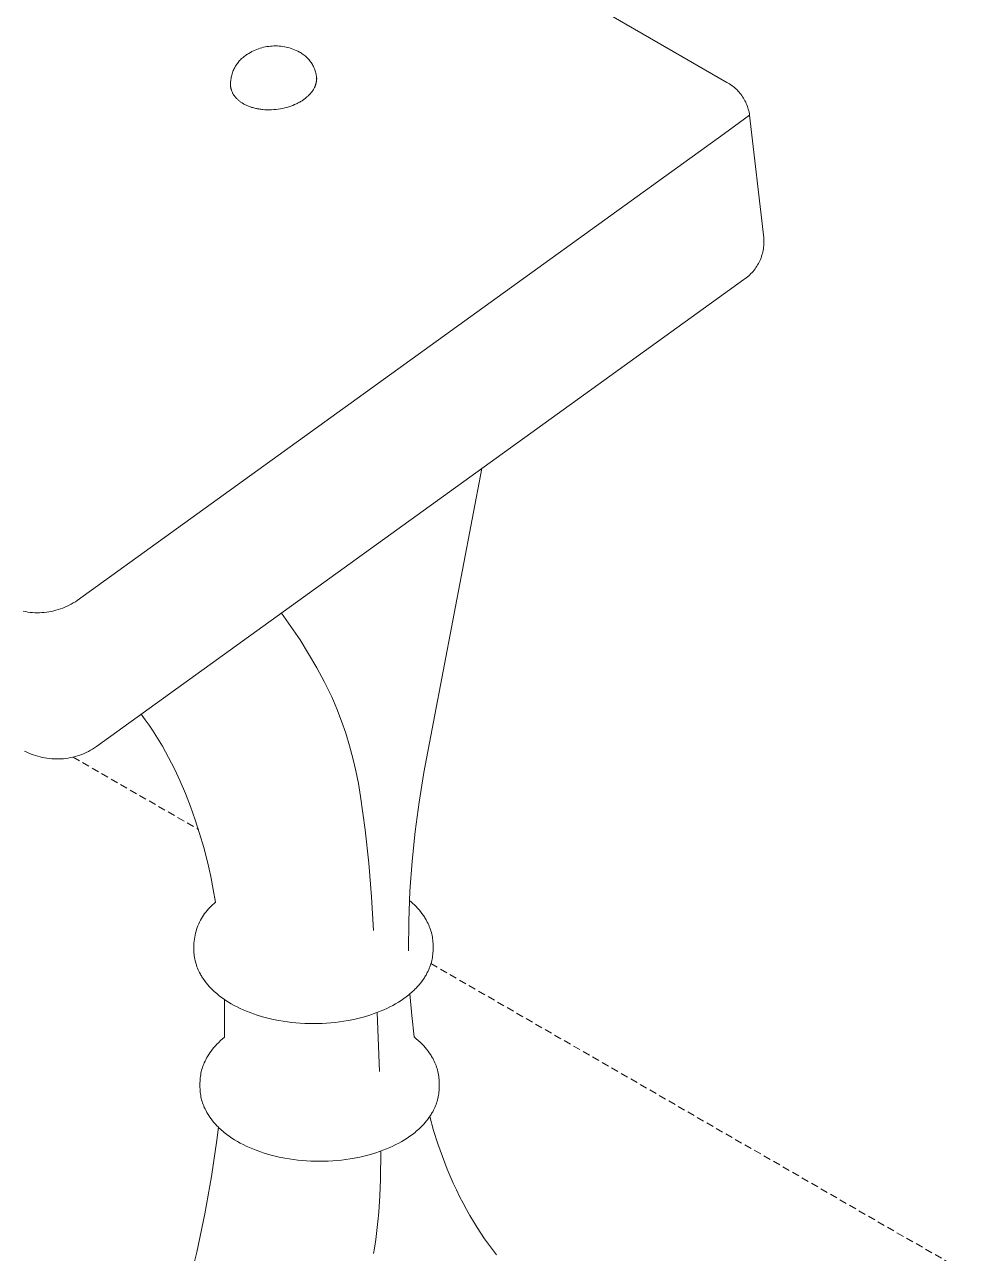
# Model space of a CAD drawing. Header units: millimetres. Extents: x -779 to 3049, y 55 to 2500.
# Drawn here: x 2789.1 to 2954.4, y 1617.5 to 1830.7 of the extents above; entities that cross this region are included whole.
import ezdxf

# ---------------------------------------------------------------- set-up
doc = ezdxf.new("R2010")
doc.units = ezdxf.units.MM
doc.linetypes.add('HIDDEN', pattern=[1.905, 1.27, -0.635])
doc.layers.add('ZANO_R', color=7, linetype='Continuous', lineweight=0)
doc.layers.add('ZANO_R_przerywana', color=7, linetype='HIDDEN', lineweight=0)

msp = doc.modelspace()

# ---------------------------------------------------------------- linework, layer by layer
at = {"layer": 'ZANO_R'}
for p, q in [((2705.91, 1939.08), (2910.97, 1820.69)), ((2826.89, 1824.89), (2827.05, 1825.02)), ((2827.05, 1825.02), (2827.21, 1825.15)), ((2827.21, 1825.15), (2827.38, 1825.27)), ((2827.38, 1825.27), (2827.55, 1825.39)), ((2827.55, 1825.39), (2827.8, 1825.56)), ((2827.8, 1825.56), (2828.06, 1825.72)), ((2828.06, 1825.72), (2828.32, 1825.88)), ((2828.32, 1825.88), (2828.59, 1826.02)), ((2828.59, 1826.02), (2828.86, 1826.16)), ((2828.86, 1826.16), (2829.14, 1826.29)), ((2829.14, 1826.29), (2829.42, 1826.4)), ((2829.42, 1826.4), (2829.71, 1826.51)), ((2829.71, 1826.51), (2830, 1826.6)), ((2830, 1826.6), (2830.29, 1826.69)), ((2830.29, 1826.69), (2830.59, 1826.77)), ((2830.59, 1826.77), (2830.89, 1826.83)), ((2830.89, 1826.83), (2831.19, 1826.89)), ((2831.19, 1826.89), (2831.49, 1826.93)), ((2831.49, 1826.93), (2831.79, 1826.97)), ((2831.79, 1826.97), (2832.1, 1826.99)), ((2832.1, 1826.99), (2832.4, 1827.01)), ((2832.4, 1827.01), (2832.71, 1827.01)), ((2832.71, 1827.01), (2833.01, 1827)), ((2833.01, 1827), (2833.32, 1826.98)), ((2833.32, 1826.98), (2833.62, 1826.95)), ((2833.62, 1826.95), (2833.92, 1826.91)), ((2833.92, 1826.91), (2834.23, 1826.86)), ((2834.23, 1826.86), (2834.52, 1826.8)), ((2834.52, 1826.8), (2834.82, 1826.73)), ((2834.82, 1826.73), (2835.12, 1826.65)), ((2835.12, 1826.65), (2835.41, 1826.56)), ((2835.41, 1826.56), (2835.7, 1826.46)), ((2835.7, 1826.46), (2835.98, 1826.34)), ((2835.98, 1826.34), (2836.26, 1826.22)), ((2836.26, 1826.22), (2836.54, 1826.09)), ((2836.54, 1826.09), (2836.81, 1825.95)), ((2836.81, 1825.95), (2836.98, 1825.85)), ((2836.98, 1825.85), (2837.15, 1825.75)), ((2837.15, 1825.75), (2837.32, 1825.64)), ((2837.32, 1825.64), (2837.48, 1825.53)), ((2837.48, 1825.53), (2837.64, 1825.41)), ((2837.64, 1825.41), (2837.79, 1825.28)), ((2837.79, 1825.28), (2837.94, 1825.15)), ((2837.94, 1825.15), (2838.09, 1825.02)), ((2838.09, 1825.02), (2838.23, 1824.88)), ((2825.34, 1822.74), (2825.43, 1822.93)), ((2825.43, 1822.93), (2825.52, 1823.11)), ((2825.52, 1823.11), (2825.61, 1823.29)), ((2825.61, 1823.29), (2825.72, 1823.47)), ((2825.72, 1823.47), (2825.82, 1823.65)), ((2825.82, 1823.65), (2825.94, 1823.82)), ((2825.94, 1823.82), (2826.06, 1823.98)), ((2826.06, 1823.98), (2826.18, 1824.15)), ((2826.18, 1824.15), (2826.32, 1824.3)), ((2826.32, 1824.3), (2826.45, 1824.46)), ((2826.45, 1824.46), (2826.59, 1824.61)), ((2826.59, 1824.61), (2826.74, 1824.75)), ((2826.74, 1824.75), (2826.89, 1824.89)), ((2838.23, 1824.88), (2838.37, 1824.73)), ((2838.37, 1824.73), (2838.5, 1824.58)), ((2838.5, 1824.58), (2838.62, 1824.43)), ((2838.62, 1824.43), (2838.74, 1824.27)), ((2838.74, 1824.27), (2838.86, 1824.11)), ((2838.86, 1824.11), (2838.96, 1823.94)), ((2838.96, 1823.94), (2839.07, 1823.77)), ((2839.07, 1823.77), (2839.16, 1823.6)), ((2839.16, 1823.6), (2839.25, 1823.42)), ((2839.25, 1823.42), (2839.34, 1823.24)), ((2839.34, 1823.24), (2839.42, 1823.06)), ((2839.42, 1823.06), (2839.49, 1822.87)), ((2839.49, 1822.87), (2839.56, 1822.68)), ((2824.87, 1820.54), (2824.88, 1820.75)), ((2824.88, 1820.75), (2824.9, 1820.95)), ((2824.9, 1820.95), (2824.92, 1821.15)), ((2824.92, 1821.15), (2824.95, 1821.36)), ((2824.95, 1821.36), (2824.98, 1821.56)), ((2824.98, 1821.56), (2825.03, 1821.76)), ((2825.03, 1821.76), (2825.08, 1821.96)), ((2825.08, 1821.96), (2825.13, 1822.16)), ((2825.13, 1822.16), (2825.2, 1822.35)), ((2825.2, 1822.35), (2825.27, 1822.55)), ((2825.27, 1822.55), (2825.34, 1822.74)), ((2839.56, 1822.68), (2839.61, 1822.49)), ((2839.61, 1822.49), (2839.67, 1822.3)), ((2839.67, 1822.3), (2839.71, 1822.11)), ((2839.71, 1822.11), (2839.75, 1821.91)), ((2839.74, 1820.69), (2839.72, 1820.62)), ((2839.75, 1820.75), (2839.74, 1820.69)), ((2839.75, 1821.91), (2839.78, 1821.72)), ((2839.76, 1820.82), (2839.75, 1820.75)), ((2839.77, 1820.89), (2839.76, 1820.82)), ((2839.78, 1820.96), (2839.77, 1820.89)), ((2839.78, 1821.72), (2839.79, 1821.65)), ((2839.79, 1821.03), (2839.78, 1820.96)), ((2839.79, 1821.65), (2839.8, 1821.58)), ((2839.8, 1821.1), (2839.79, 1821.03)), ((2839.8, 1821.58), (2839.8, 1821.51)), ((2839.8, 1821.51), (2839.8, 1821.44)), ((2839.8, 1821.44), (2839.81, 1821.37)), ((2839.81, 1821.31), (2839.8, 1821.24)), ((2839.8, 1821.24), (2839.8, 1821.17)), ((2839.8, 1821.17), (2839.8, 1821.1)), ((2839.81, 1821.37), (2839.81, 1821.31)), ((2910.97, 1820.69), (2911.2, 1820.56)), ((2824.87, 1820.33), (2824.87, 1820.54)), ((2824.88, 1820.13), (2824.87, 1820.33)), ((2824.89, 1819.92), (2824.88, 1820.13)), ((2824.9, 1819.87), (2824.89, 1819.92)), ((2824.91, 1819.81), (2824.9, 1819.87)), ((2824.92, 1819.75), (2824.91, 1819.81)), ((2824.93, 1819.7), (2824.92, 1819.75)), ((2824.94, 1819.64), (2824.93, 1819.7)), ((2824.95, 1819.59), (2824.94, 1819.64)), ((2824.96, 1819.53), (2824.95, 1819.59)), ((2824.98, 1819.48), (2824.96, 1819.53)), ((2824.99, 1819.42), (2824.98, 1819.48)), ((2825.01, 1819.37), (2824.99, 1819.42)), ((2825.03, 1819.31), (2825.01, 1819.37)), ((2825.05, 1819.26), (2825.03, 1819.31)), ((2825.09, 1819.15), (2825.05, 1819.26)), ((2825.13, 1819.04), (2825.09, 1819.15)), ((2825.18, 1818.94), (2825.13, 1819.04)), ((2825.23, 1818.83), (2825.18, 1818.94)), ((2825.28, 1818.73), (2825.23, 1818.83)), ((2825.34, 1818.63), (2825.28, 1818.73)), ((2825.4, 1818.53), (2825.34, 1818.63)), ((2838.58, 1818.58), (2838.47, 1818.47)), ((2838.68, 1818.69), (2838.58, 1818.58)), ((2838.78, 1818.81), (2838.68, 1818.69)), ((2838.88, 1818.93), (2838.78, 1818.81)), ((2838.97, 1819.05), (2838.88, 1818.93)), ((2839.06, 1819.17), (2838.97, 1819.05)), ((2839.15, 1819.29), (2839.06, 1819.17)), ((2839.23, 1819.42), (2839.15, 1819.29)), ((2839.3, 1819.55), (2839.23, 1819.42)), ((2839.37, 1819.68), (2839.3, 1819.55)), ((2839.44, 1819.81), (2839.37, 1819.68)), ((2839.47, 1819.87), (2839.44, 1819.81)), ((2839.5, 1819.94), (2839.47, 1819.87)), ((2839.53, 1820.01), (2839.5, 1819.94)), ((2839.56, 1820.07), (2839.53, 1820.01)), ((2839.58, 1820.14), (2839.56, 1820.07)), ((2839.61, 1820.21), (2839.58, 1820.14)), ((2839.63, 1820.28), (2839.61, 1820.21)), ((2839.65, 1820.34), (2839.63, 1820.28)), ((2839.67, 1820.41), (2839.65, 1820.34)), ((2839.69, 1820.48), (2839.67, 1820.41)), ((2839.71, 1820.55), (2839.69, 1820.48)), ((2839.72, 1820.62), (2839.71, 1820.55)), ((2911.2, 1820.56), (2911.43, 1820.42)), ((2911.43, 1820.42), (2911.65, 1820.27)), ((2911.65, 1820.27), (2911.87, 1820.11)), ((2911.87, 1820.11), (2912.08, 1819.95)), ((2912.08, 1819.95), (2912.28, 1819.78)), ((2912.28, 1819.78), (2912.48, 1819.6)), ((2912.48, 1819.6), (2912.68, 1819.42)), ((2912.68, 1819.42), (2912.86, 1819.23)), ((2912.86, 1819.23), (2913.04, 1819.03)), ((2913.04, 1819.03), (2913.22, 1818.83)), ((2913.22, 1818.83), (2913.38, 1818.62)), ((2913.38, 1818.62), (2913.54, 1818.41)), ((2825.47, 1818.43), (2825.4, 1818.53)), ((2825.53, 1818.34), (2825.47, 1818.43)), ((2825.6, 1818.24), (2825.53, 1818.34)), ((2825.68, 1818.15), (2825.6, 1818.24)), ((2825.76, 1818.06), (2825.68, 1818.15)), ((2825.83, 1817.97), (2825.76, 1818.06)), ((2825.92, 1817.88), (2825.83, 1817.97)), ((2826, 1817.8), (2825.92, 1817.88)), ((2826.09, 1817.71), (2826, 1817.8)), ((2826.18, 1817.63), (2826.09, 1817.71)), ((2826.27, 1817.55), (2826.18, 1817.63)), ((2826.37, 1817.48), (2826.27, 1817.55)), ((2826.46, 1817.4), (2826.37, 1817.48)), ((2826.56, 1817.33), (2826.46, 1817.4)), ((2826.66, 1817.26), (2826.56, 1817.33)), ((2826.76, 1817.19), (2826.66, 1817.26)), ((2826.87, 1817.12), (2826.76, 1817.19)), ((2826.97, 1817.06), (2826.87, 1817.12)), ((2827.08, 1816.99), (2826.97, 1817.06)), ((2827.2, 1816.93), (2827.08, 1816.99)), ((2827.32, 1816.86), (2827.2, 1816.93)), ((2827.45, 1816.8), (2827.32, 1816.86)), ((2827.58, 1816.74), (2827.45, 1816.8)), ((2827.71, 1816.67), (2827.58, 1816.74)), ((2827.85, 1816.61), (2827.71, 1816.67)), ((2827.99, 1816.56), (2827.85, 1816.61)), ((2828.13, 1816.5), (2827.99, 1816.56)), ((2828.28, 1816.45), (2828.13, 1816.5)), ((2828.43, 1816.4), (2828.28, 1816.45)), ((2834.99, 1816.45), (2834.63, 1816.34)), ((2835.33, 1816.56), (2834.99, 1816.45)), ((2835.67, 1816.69), (2835.33, 1816.56)), ((2835.99, 1816.82), (2835.67, 1816.69)), ((2836.14, 1816.89), (2835.99, 1816.82)), ((2836.3, 1816.96), (2836.14, 1816.89)), ((2836.45, 1817.04), (2836.3, 1816.96)), ((2836.59, 1817.11), (2836.45, 1817.04)), ((2836.74, 1817.19), (2836.59, 1817.11)), ((2836.88, 1817.27), (2836.74, 1817.19)), ((2837.01, 1817.35), (2836.88, 1817.27)), ((2837.15, 1817.43), (2837.01, 1817.35)), ((2837.27, 1817.51), (2837.15, 1817.43)), ((2837.4, 1817.59), (2837.27, 1817.51)), ((2837.52, 1817.67), (2837.4, 1817.59)), ((2837.64, 1817.76), (2837.52, 1817.67)), ((2837.77, 1817.85), (2837.64, 1817.76)), ((2837.89, 1817.95), (2837.77, 1817.85)), ((2838.01, 1818.05), (2837.89, 1817.95)), ((2838.13, 1818.15), (2838.01, 1818.05)), ((2838.25, 1818.25), (2838.13, 1818.15)), ((2838.36, 1818.36), (2838.25, 1818.25)), ((2838.47, 1818.47), (2838.36, 1818.36)), ((2913.54, 1818.41), (2913.69, 1818.19)), ((2913.69, 1818.19), (2913.84, 1817.96)), ((2913.84, 1817.96), (2913.97, 1817.73)), ((2913.97, 1817.73), (2914.1, 1817.5)), ((2914.1, 1817.5), (2914.22, 1817.26)), ((2914.22, 1817.26), (2914.33, 1817.02)), ((2914.33, 1817.02), (2914.43, 1816.77)), ((2914.43, 1816.77), (2914.52, 1816.52)), ((2914.52, 1816.52), (2914.61, 1816.27)), ((2828.58, 1816.35), (2828.43, 1816.4)), ((2828.74, 1816.3), (2828.58, 1816.35)), ((2828.9, 1816.26), (2828.74, 1816.3)), ((2829.06, 1816.21), (2828.9, 1816.26)), ((2829.23, 1816.17), (2829.06, 1816.21)), ((2829.4, 1816.14), (2829.23, 1816.17)), ((2829.57, 1816.1), (2829.4, 1816.14)), ((2829.75, 1816.07), (2829.57, 1816.1)), ((2829.92, 1816.04), (2829.75, 1816.07)), ((2830.1, 1816.02), (2829.92, 1816.04)), ((2830.28, 1815.99), (2830.1, 1816.02)), ((2830.47, 1815.97), (2830.28, 1815.99)), ((2830.84, 1815.94), (2830.47, 1815.97)), ((2831.21, 1815.93), (2830.84, 1815.94)), ((2831.6, 1815.92), (2831.21, 1815.93)), ((2831.98, 1815.93), (2831.6, 1815.92)), ((2832.37, 1815.95), (2831.98, 1815.93)), ((2832.75, 1815.98), (2832.37, 1815.95)), ((2833.14, 1816.03), (2832.75, 1815.98)), ((2833.52, 1816.09), (2833.14, 1816.03)), ((2833.9, 1816.16), (2833.52, 1816.09)), ((2834.27, 1816.25), (2833.9, 1816.16)), ((2834.63, 1816.34), (2834.27, 1816.25)), ((2910.55, 1811.84), (2914.9, 1814.97)), ((2914.61, 1816.27), (2914.68, 1816.02)), ((2914.68, 1816.02), (2914.75, 1815.76)), ((2914.75, 1815.76), (2914.81, 1815.5)), ((2914.81, 1815.5), (2914.86, 1815.24)), ((2914.86, 1815.24), (2914.9, 1814.97)), ((2914.9, 1814.97), (2917.35, 1793.7)), ((2910.55, 1811.84), (2798.29, 1730.82)), ((2917.35, 1793.7), (2917.37, 1793.43)), ((2917.37, 1793.43), (2917.38, 1793.16)), ((2917.38, 1793.16), (2917.38, 1792.89)), ((2917.12, 1791.01), (2917.05, 1790.75)), ((2917.19, 1791.27), (2917.12, 1791.01)), ((2917.24, 1791.54), (2917.19, 1791.27)), ((2917.29, 1791.81), (2917.24, 1791.54)), ((2917.33, 1792.08), (2917.29, 1791.81)), ((2917.35, 1792.35), (2917.33, 1792.08)), ((2917.37, 1792.62), (2917.35, 1792.35)), ((2917.38, 1792.89), (2917.37, 1792.62)), ((2916.15, 1788.77), (2916, 1788.55)), ((2916.29, 1789.01), (2916.15, 1788.77)), ((2916.42, 1789.24), (2916.29, 1789.01)), ((2916.55, 1789.48), (2916.42, 1789.24)), ((2916.67, 1789.73), (2916.55, 1789.48)), ((2916.78, 1789.98), (2916.67, 1789.73)), ((2916.88, 1790.23), (2916.78, 1789.98)), ((2916.97, 1790.49), (2916.88, 1790.23)), ((2917.05, 1790.75), (2916.97, 1790.49)), ((2914.1, 1786.62), (2913.88, 1786.46)), ((2914.32, 1786.78), (2914.1, 1786.62)), ((2914.53, 1786.95), (2914.32, 1786.78)), ((2914.74, 1787.12), (2914.53, 1786.95)), ((2914.94, 1787.31), (2914.74, 1787.12)), ((2915.13, 1787.5), (2914.94, 1787.31)), ((2915.32, 1787.7), (2915.13, 1787.5)), ((2915.5, 1787.9), (2915.32, 1787.7)), ((2915.67, 1788.11), (2915.5, 1787.9)), ((2915.84, 1788.33), (2915.67, 1788.11)), ((2916, 1788.55), (2915.84, 1788.33)), ((2913.88, 1786.46), (2801.61, 1705.45)), ((2868.47, 1753.69), (2858.41, 1700.94)), ((2794.59, 1729.09), (2794.19, 1728.99)), ((2794.98, 1729.21), (2794.59, 1729.09)), ((2795.37, 1729.34), (2794.98, 1729.21)), ((2795.76, 1729.48), (2795.37, 1729.34)), ((2796.14, 1729.63), (2795.76, 1729.48)), ((2796.51, 1729.8), (2796.14, 1729.63)), ((2796.88, 1729.98), (2796.51, 1729.8)), ((2797.24, 1730.17), (2796.88, 1729.98)), ((2797.6, 1730.38), (2797.24, 1730.17)), ((2797.95, 1730.59), (2797.6, 1730.38)), ((2798.29, 1730.82), (2797.95, 1730.59)), ((2789.3, 1728.86), (2788.9, 1728.94)), ((2789.7, 1728.79), (2789.3, 1728.86)), ((2790.11, 1728.74), (2789.7, 1728.79)), ((2790.52, 1728.7), (2790.11, 1728.74)), ((2790.93, 1728.68), (2790.52, 1728.7)), ((2791.34, 1728.67), (2790.93, 1728.68)), ((2791.75, 1728.67), (2791.34, 1728.67)), ((2792.16, 1728.69), (2791.75, 1728.67)), ((2792.57, 1728.73), (2792.16, 1728.69)), ((2792.98, 1728.77), (2792.57, 1728.73)), ((2793.38, 1728.83), (2792.98, 1728.77)), ((2793.79, 1728.91), (2793.38, 1728.83)), ((2794.19, 1728.99), (2793.79, 1728.91)), ((2833.71, 1728.61), (2835.35, 1726.3)), ((2835.35, 1726.3), (2836.93, 1723.95)), ((2836.93, 1723.95), (2838.42, 1721.54)), ((2838.42, 1721.54), (2839.84, 1719.09)), ((2839.84, 1719.09), (2841.18, 1716.6)), ((2841.18, 1716.6), (2842.44, 1714.06)), ((2842.44, 1714.06), (2843.32, 1711.98)), ((2843.32, 1711.98), (2844.13, 1709.88)), ((2810.07, 1710.11), (2809.38, 1711.05)), ((2810.74, 1709.16), (2810.07, 1710.11)), ((2844.13, 1709.88), (2844.86, 1707.75)), ((2811.33, 1708.28), (2810.74, 1709.16)), ((2811.91, 1707.38), (2811.33, 1708.28)), ((2844.86, 1707.75), (2845.52, 1705.6)), ((2812.49, 1706.46), (2811.91, 1707.38)), ((2813.05, 1705.52), (2812.49, 1706.46)), ((2845.52, 1705.6), (2846.11, 1703.42)), ((2789.51, 1704.49), (2789.14, 1704.68)), ((2789.88, 1704.32), (2789.51, 1704.49)), ((2790.26, 1704.16), (2789.88, 1704.32)), ((2790.65, 1704.02), (2790.26, 1704.16)), ((2791.03, 1703.88), (2790.65, 1704.02)), ((2791.43, 1703.76), (2791.03, 1703.88)), ((2791.82, 1703.66), (2791.43, 1703.76)), ((2792.22, 1703.56), (2791.82, 1703.66)), ((2792.62, 1703.48), (2792.22, 1703.56)), ((2793.03, 1703.42), (2792.62, 1703.48)), ((2796.71, 1703.46), (2796.3, 1703.4)), ((2797.11, 1703.53), (2796.71, 1703.46)), ((2797.51, 1703.62), (2797.11, 1703.53)), ((2797.91, 1703.72), (2797.51, 1703.62)), ((2798.31, 1703.83), (2797.91, 1703.72)), ((2798.7, 1703.96), (2798.31, 1703.83)), ((2799.08, 1704.1), (2798.7, 1703.96)), ((2799.46, 1704.26), (2799.08, 1704.1)), ((2799.84, 1704.42), (2799.46, 1704.26)), ((2800.21, 1704.6), (2799.84, 1704.42)), ((2800.57, 1704.8), (2800.21, 1704.6)), ((2800.92, 1705), (2800.57, 1704.8)), ((2801.27, 1705.22), (2800.92, 1705)), ((2801.61, 1705.45), (2801.27, 1705.22)), ((2813.59, 1704.56), (2813.05, 1705.52)), ((2814.13, 1703.58), (2813.59, 1704.56)), ((2814.65, 1702.58), (2814.13, 1703.58)), ((2793.44, 1703.37), (2793.03, 1703.42)), ((2793.85, 1703.33), (2793.44, 1703.37)), ((2794.26, 1703.3), (2793.85, 1703.33)), ((2794.67, 1703.3), (2794.26, 1703.3)), ((2795.08, 1703.3), (2794.67, 1703.3)), ((2795.49, 1703.32), (2795.08, 1703.3)), ((2795.9, 1703.35), (2795.49, 1703.32)), ((2796.3, 1703.4), (2795.9, 1703.35)), ((2815.16, 1701.56), (2814.65, 1702.58)), ((2816.14, 1699.47), (2815.16, 1701.56)), ((2846.11, 1703.42), (2846.62, 1701.23)), ((2817.07, 1697.3), (2816.14, 1699.47)), ((2846.62, 1701.23), (2847.06, 1699.02)), ((2858.41, 1700.94), (2857.57, 1695.83)), ((2817.94, 1695.06), (2817.07, 1697.3)), ((2847.06, 1699.02), (2847.42, 1696.79)), ((2818.76, 1692.75), (2817.94, 1695.06)), ((2847.42, 1696.79), (2848.21, 1691)), ((2857.57, 1695.83), (2856.89, 1690.7)), ((2819.51, 1690.38), (2818.76, 1692.75)), ((2848.21, 1691), (2848.85, 1685.2)), ((2856.89, 1690.7), (2856.36, 1685.55)), ((2820.21, 1687.94), (2819.51, 1690.38)), ((2820.85, 1685.45), (2820.21, 1687.94)), ((2821.43, 1682.89), (2820.85, 1685.45)), ((2848.85, 1685.2), (2849.34, 1679.37)), ((2856.36, 1685.55), (2855.99, 1680.39)), ((2821.87, 1680.68), (2821.43, 1682.89)), ((2822.26, 1678.46), (2821.87, 1680.68)), ((2855.99, 1680.39), (2855.78, 1675.22)), ((2821.49, 1677.78), (2821.74, 1678.02)), ((2821.74, 1678.02), (2822, 1678.24)), ((2822, 1678.24), (2822.26, 1678.46)), ((2849.34, 1679.37), (2849.67, 1673.54)), ((2855.9, 1678.76), (2856.19, 1678.5)), ((2856.19, 1678.5), (2856.49, 1678.24)), ((2856.49, 1678.24), (2856.77, 1677.97)), ((2856.77, 1677.97), (2857.05, 1677.69)), ((2819.82, 1675.61), (2819.99, 1675.9)), ((2819.99, 1675.9), (2820.18, 1676.19)), ((2820.18, 1676.19), (2820.37, 1676.48)), ((2820.37, 1676.48), (2820.58, 1676.75)), ((2820.58, 1676.75), (2820.79, 1677.02)), ((2820.79, 1677.02), (2821.02, 1677.28)), ((2821.02, 1677.28), (2821.25, 1677.53)), ((2821.25, 1677.53), (2821.49, 1677.78)), ((2857.05, 1677.69), (2857.32, 1677.41)), ((2857.32, 1677.41), (2857.57, 1677.12)), ((2857.57, 1677.12), (2857.82, 1676.82)), ((2857.82, 1676.82), (2858.06, 1676.51)), ((2858.06, 1676.51), (2858.28, 1676.21)), ((2858.28, 1676.21), (2858.49, 1675.89)), ((2858.49, 1675.89), (2858.59, 1675.73)), ((2858.59, 1675.73), (2858.69, 1675.57)), ((2818.89, 1673.4), (2818.99, 1673.73)), ((2818.99, 1673.73), (2819.1, 1674.05)), ((2819.1, 1674.05), (2819.22, 1674.37)), ((2819.22, 1674.37), (2819.35, 1674.69)), ((2819.35, 1674.69), (2819.5, 1675)), ((2819.5, 1675), (2819.65, 1675.31)), ((2819.65, 1675.31), (2819.82, 1675.61)), ((2855.78, 1675.22), (2855.72, 1670.04)), ((2858.69, 1675.57), (2858.78, 1675.41)), ((2858.78, 1675.41), (2858.87, 1675.25)), ((2858.87, 1675.25), (2859, 1675)), ((2859, 1675), (2859.13, 1674.75)), ((2859.13, 1674.75), (2859.24, 1674.5)), ((2859.24, 1674.5), (2859.35, 1674.24)), ((2859.35, 1674.24), (2859.45, 1673.98)), ((2859.45, 1673.98), (2859.54, 1673.72)), ((2859.54, 1673.72), (2859.63, 1673.46)), ((2818.53, 1671.37), (2818.56, 1671.71)), ((2818.56, 1671.71), (2818.6, 1672.05)), ((2818.6, 1672.05), (2818.66, 1672.39)), ((2818.66, 1672.39), (2818.72, 1672.73)), ((2818.72, 1672.73), (2818.8, 1673.06)), ((2818.8, 1673.06), (2818.89, 1673.4)), ((2859.63, 1673.46), (2859.7, 1673.2)), ((2859.7, 1673.2), (2859.77, 1672.93)), ((2859.77, 1672.93), (2859.83, 1672.66)), ((2859.83, 1672.66), (2859.88, 1672.39)), ((2859.88, 1672.39), (2859.92, 1672.12)), ((2859.92, 1672.12), (2859.95, 1671.84)), ((2859.95, 1671.84), (2859.97, 1671.57)), ((2859.97, 1671.57), (2859.99, 1671.3)), ((2818.51, 1671.02), (2818.53, 1671.37)), ((2818.51, 1670.21), (2818.51, 1671.02)), ((2818.52, 1669.93), (2818.51, 1670.21)), ((2818.53, 1669.66), (2818.52, 1669.93)), ((2818.55, 1669.39), (2818.53, 1669.66)), ((2818.58, 1669.12), (2818.55, 1669.39)), ((2859.95, 1669.39), (2859.92, 1669.12)), ((2859.97, 1669.66), (2859.95, 1669.39)), ((2859.99, 1669.93), (2859.97, 1669.66)), ((2859.99, 1671.3), (2859.99, 1671.02)), ((2859.99, 1670.21), (2859.99, 1671.02)), ((2859.99, 1670.21), (2859.99, 1669.93)), ((2818.62, 1668.85), (2818.58, 1669.12)), ((2818.67, 1668.57), (2818.62, 1668.85)), ((2818.73, 1668.31), (2818.67, 1668.57)), ((2818.8, 1668.04), (2818.73, 1668.31)), ((2818.88, 1667.77), (2818.8, 1668.04)), ((2818.96, 1667.51), (2818.88, 1667.77)), ((2819.05, 1667.25), (2818.96, 1667.51)), ((2819.15, 1666.99), (2819.05, 1667.25)), ((2859.45, 1667.25), (2859.35, 1666.99)), ((2859.54, 1667.51), (2859.45, 1667.25)), ((2859.63, 1667.77), (2859.54, 1667.51)), ((2859.7, 1668.04), (2859.63, 1667.77)), ((2859.77, 1668.31), (2859.7, 1668.04)), ((2859.83, 1668.57), (2859.77, 1668.31)), ((2859.88, 1668.85), (2859.83, 1668.57)), ((2859.92, 1669.12), (2859.88, 1668.85)), ((2819.26, 1666.74), (2819.15, 1666.99)), ((2819.38, 1666.48), (2819.26, 1666.74)), ((2819.5, 1666.23), (2819.38, 1666.48)), ((2819.63, 1665.98), (2819.5, 1666.23)), ((2819.72, 1665.82), (2819.63, 1665.98)), ((2819.82, 1665.66), (2819.72, 1665.82)), ((2819.91, 1665.5), (2819.82, 1665.66)), ((2820.01, 1665.34), (2819.91, 1665.5)), ((2820.22, 1665.03), (2820.01, 1665.34)), ((2858.49, 1665.34), (2858.28, 1665.03)), ((2858.59, 1665.5), (2858.49, 1665.34)), ((2858.69, 1665.66), (2858.59, 1665.5)), ((2858.78, 1665.82), (2858.69, 1665.66)), ((2858.87, 1665.98), (2858.78, 1665.82)), ((2859, 1666.23), (2858.87, 1665.98)), ((2859.13, 1666.48), (2859, 1666.23)), ((2859.24, 1666.74), (2859.13, 1666.48)), ((2859.35, 1666.99), (2859.24, 1666.74)), ((2820.45, 1664.72), (2820.22, 1665.03)), ((2820.68, 1664.42), (2820.45, 1664.72)), ((2820.93, 1664.12), (2820.68, 1664.42)), ((2821.19, 1663.83), (2820.93, 1664.12)), ((2821.46, 1663.54), (2821.19, 1663.83)), ((2821.65, 1663.34), (2821.46, 1663.54)), ((2821.85, 1663.15), (2821.65, 1663.34)), ((2822.05, 1662.96), (2821.85, 1663.15)), ((2822.26, 1662.77), (2822.05, 1662.96)), ((2856.45, 1662.96), (2856.24, 1662.77)), ((2856.65, 1663.15), (2856.45, 1662.96)), ((2856.85, 1663.34), (2856.65, 1663.15)), ((2857.05, 1663.54), (2856.85, 1663.34)), ((2857.32, 1663.83), (2857.05, 1663.54)), ((2857.57, 1664.12), (2857.32, 1663.83)), ((2857.82, 1664.42), (2857.57, 1664.12)), ((2858.06, 1664.72), (2857.82, 1664.42)), ((2858.28, 1665.03), (2858.06, 1664.72)), ((2822.48, 1662.59), (2822.26, 1662.77)), ((2822.7, 1662.4), (2822.48, 1662.59)), ((2822.92, 1662.22), (2822.7, 1662.4)), ((2823.15, 1662.05), (2822.92, 1662.22)), ((2823.59, 1661.73), (2823.15, 1662.05)), ((2824.05, 1661.42), (2823.59, 1661.73)), ((2823.84, 1655.01), (2823.82, 1661.56)), ((2824.52, 1661.12), (2824.05, 1661.42)), ((2825, 1660.83), (2824.52, 1661.12)), ((2825.5, 1660.55), (2825, 1660.83)), ((2853.5, 1660.83), (2853, 1660.55)), ((2853.99, 1661.12), (2853.5, 1660.83)), ((2854.46, 1661.42), (2853.99, 1661.12)), ((2854.91, 1661.73), (2854.46, 1661.42)), ((2855.35, 1662.05), (2854.91, 1661.73)), ((2855.58, 1662.22), (2855.35, 1662.05)), ((2855.8, 1662.4), (2855.58, 1662.22)), ((2856.02, 1662.59), (2855.8, 1662.4)), ((2855.99, 1662.56), (2856.29, 1658.81)), ((2856.24, 1662.77), (2856.02, 1662.59)), ((2826.01, 1660.28), (2825.5, 1660.55)), ((2826.53, 1660.03), (2826.01, 1660.28)), ((2827.07, 1659.78), (2826.53, 1660.03)), ((2827.66, 1659.53), (2827.07, 1659.78)), ((2828.26, 1659.29), (2827.66, 1659.53)), ((2828.87, 1659.07), (2828.26, 1659.29)), ((2829.49, 1658.86), (2828.87, 1659.07)), ((2830.4, 1658.59), (2829.49, 1658.86)), ((2849.01, 1658.86), (2848.1, 1658.59)), ((2849.63, 1659.07), (2849.01, 1658.86)), ((2850.25, 1659.29), (2849.63, 1659.07)), ((2850.85, 1659.53), (2850.25, 1659.29)), ((2850.32, 1659.32), (2850.68, 1649.1)), ((2851.43, 1659.78), (2850.85, 1659.53)), ((2851.97, 1660.03), (2851.43, 1659.78)), ((2852.49, 1660.28), (2851.97, 1660.03)), ((2853, 1660.55), (2852.49, 1660.28)), ((2856.29, 1658.81), (2856.7, 1655.08)), ((2831.33, 1658.34), (2830.4, 1658.59)), ((2832.27, 1658.12), (2831.33, 1658.34)), ((2833.24, 1657.93), (2832.27, 1658.12)), ((2833.98, 1657.8), (2833.24, 1657.93)), ((2834.72, 1657.69), (2833.98, 1657.8)), ((2835.46, 1657.6), (2834.72, 1657.69)), ((2836.21, 1657.52), (2835.46, 1657.6)), ((2836.97, 1657.47), (2836.21, 1657.52)), ((2837.73, 1657.42), (2836.97, 1657.47)), ((2838.49, 1657.4), (2837.73, 1657.42)), ((2839.25, 1657.39), (2838.49, 1657.4)), ((2840.01, 1657.4), (2839.25, 1657.39)), ((2840.77, 1657.42), (2840.01, 1657.4)), ((2841.53, 1657.47), (2840.77, 1657.42)), ((2842.29, 1657.52), (2841.53, 1657.47)), ((2843.04, 1657.6), (2842.29, 1657.52)), ((2843.78, 1657.69), (2843.04, 1657.6)), ((2844.53, 1657.8), (2843.78, 1657.69)), ((2845.27, 1657.93), (2844.53, 1657.8)), ((2846.23, 1658.12), (2845.27, 1657.93)), ((2847.18, 1658.34), (2846.23, 1658.12)), ((2848.1, 1658.59), (2847.18, 1658.34)), ((2822.83, 1654.12), (2823.15, 1654.43)), ((2823.15, 1654.43), (2823.49, 1654.72)), ((2823.49, 1654.72), (2823.84, 1655.01)), ((2856.7, 1655.08), (2857.08, 1654.77)), ((2857.08, 1654.77), (2857.43, 1654.46)), ((2857.43, 1654.46), (2857.78, 1654.14)), ((2821.08, 1652.01), (2821.29, 1652.32)), ((2821.29, 1652.32), (2821.51, 1652.63)), ((2821.51, 1652.63), (2821.74, 1652.93)), ((2821.74, 1652.93), (2821.99, 1653.23)), ((2821.99, 1653.23), (2822.25, 1653.53)), ((2822.25, 1653.53), (2822.52, 1653.81)), ((2822.52, 1653.81), (2822.83, 1654.12)), ((2857.78, 1654.14), (2858.11, 1653.81)), ((2858.11, 1653.81), (2858.38, 1653.53)), ((2858.38, 1653.53), (2858.63, 1653.23)), ((2858.63, 1653.23), (2858.88, 1652.93)), ((2858.88, 1652.93), (2859.12, 1652.63)), ((2859.12, 1652.63), (2859.34, 1652.32)), ((2859.34, 1652.32), (2859.55, 1652.01)), ((2820.11, 1650.1), (2820.21, 1650.36)), ((2820.21, 1650.36), (2820.32, 1650.61)), ((2820.32, 1650.61), (2820.44, 1650.87)), ((2820.44, 1650.87), (2820.56, 1651.12)), ((2820.56, 1651.12), (2820.69, 1651.37)), ((2820.69, 1651.37), (2820.78, 1651.53)), ((2820.78, 1651.53), (2820.88, 1651.69)), ((2820.88, 1651.69), (2820.97, 1651.85)), ((2820.97, 1651.85), (2821.08, 1652.01)), ((2859.55, 1652.01), (2859.65, 1651.85)), ((2859.65, 1651.85), (2859.75, 1651.69)), ((2859.75, 1651.69), (2859.84, 1651.53)), ((2859.84, 1651.53), (2859.93, 1651.37)), ((2859.93, 1651.37), (2860.06, 1651.12)), ((2860.06, 1651.12), (2860.19, 1650.87)), ((2860.19, 1650.87), (2860.3, 1650.61)), ((2860.3, 1650.61), (2860.41, 1650.36)), ((2860.41, 1650.36), (2860.51, 1650.1)), ((2819.61, 1647.96), (2819.64, 1648.23)), ((2819.64, 1648.23), (2819.69, 1648.51)), ((2819.69, 1648.51), (2819.74, 1648.78)), ((2819.74, 1648.78), (2819.79, 1649.05)), ((2819.79, 1649.05), (2819.86, 1649.31)), ((2819.86, 1649.31), (2819.94, 1649.58)), ((2819.94, 1649.58), (2820.02, 1649.84)), ((2820.02, 1649.84), (2820.11, 1650.1)), ((2860.51, 1650.1), (2860.6, 1649.84)), ((2860.6, 1649.84), (2860.69, 1649.58)), ((2860.69, 1649.58), (2860.76, 1649.31)), ((2860.76, 1649.31), (2860.83, 1649.05)), ((2860.83, 1649.05), (2860.89, 1648.78)), ((2860.89, 1648.78), (2860.94, 1648.51)), ((2860.94, 1648.51), (2860.98, 1648.23)), ((2860.98, 1648.23), (2861.01, 1647.96)), ((2819.57, 1647.14), (2819.58, 1647.42)), ((2819.57, 1646.33), (2819.57, 1647.14)), ((2819.58, 1646.05), (2819.57, 1646.33)), ((2819.58, 1647.42), (2819.59, 1647.69)), ((2819.59, 1645.78), (2819.58, 1646.05)), ((2819.59, 1647.69), (2819.61, 1647.96)), ((2861.01, 1647.96), (2861.03, 1647.69)), ((2861.03, 1647.69), (2861.05, 1647.42)), ((2861.05, 1646.05), (2861.03, 1645.78)), ((2861.05, 1647.42), (2861.05, 1647.14)), ((2861.05, 1646.33), (2861.05, 1647.14)), ((2861.05, 1646.33), (2861.05, 1646.05)), ((2819.61, 1645.51), (2819.59, 1645.78)), ((2819.64, 1645.23), (2819.61, 1645.51)), ((2819.69, 1644.96), (2819.64, 1645.23)), ((2819.74, 1644.69), (2819.69, 1644.96)), ((2819.79, 1644.42), (2819.74, 1644.69)), ((2819.86, 1644.16), (2819.79, 1644.42)), ((2819.94, 1643.89), (2819.86, 1644.16)), ((2820.02, 1643.63), (2819.94, 1643.89)), ((2860.69, 1643.89), (2860.6, 1643.63)), ((2860.76, 1644.16), (2860.69, 1643.89)), ((2860.83, 1644.42), (2860.76, 1644.16)), ((2860.89, 1644.69), (2860.83, 1644.42)), ((2860.94, 1644.96), (2860.89, 1644.69)), ((2860.98, 1645.23), (2860.94, 1644.96)), ((2861.01, 1645.51), (2860.98, 1645.23)), ((2861.03, 1645.78), (2861.01, 1645.51)), ((2820.11, 1643.37), (2820.02, 1643.63)), ((2820.21, 1643.11), (2820.11, 1643.37)), ((2820.32, 1642.85), (2820.21, 1643.11)), ((2820.44, 1642.6), (2820.32, 1642.85)), ((2820.56, 1642.35), (2820.44, 1642.6)), ((2820.69, 1642.1), (2820.56, 1642.35)), ((2820.78, 1641.94), (2820.69, 1642.1)), ((2820.88, 1641.78), (2820.78, 1641.94)), ((2820.97, 1641.62), (2820.88, 1641.78)), ((2821.08, 1641.46), (2820.97, 1641.62)), ((2859.65, 1641.62), (2859.55, 1641.46)), ((2859.75, 1641.78), (2859.65, 1641.62)), ((2859.84, 1641.94), (2859.75, 1641.78)), ((2859.93, 1642.1), (2859.84, 1641.94)), ((2860.06, 1642.35), (2859.93, 1642.1)), ((2860.19, 1642.6), (2860.06, 1642.35)), ((2860.3, 1642.85), (2860.19, 1642.6)), ((2860.41, 1643.11), (2860.3, 1642.85)), ((2860.51, 1643.37), (2860.41, 1643.11)), ((2860.6, 1643.63), (2860.51, 1643.37)), ((2821.29, 1641.14), (2821.08, 1641.46)), ((2821.51, 1640.84), (2821.29, 1641.14)), ((2821.74, 1640.53), (2821.51, 1640.84)), ((2821.99, 1640.24), (2821.74, 1640.53)), ((2822.25, 1639.94), (2821.99, 1640.24)), ((2822.52, 1639.66), (2822.25, 1639.94)), ((2822.71, 1639.46), (2822.52, 1639.66)), ((2858.11, 1639.66), (2857.91, 1639.46)), ((2858.38, 1639.94), (2858.11, 1639.66)), ((2858.63, 1640.24), (2858.38, 1639.94)), ((2858.88, 1640.53), (2858.63, 1640.24)), ((2859.12, 1640.84), (2858.88, 1640.53)), ((2859.34, 1641.14), (2859.12, 1640.84)), ((2859.55, 1641.46), (2859.34, 1641.14)), ((2859.41, 1641.25), (2860.1, 1638.87)), ((2822.5, 1637.16), (2822.77, 1639.4)), ((2822.91, 1639.27), (2822.71, 1639.46)), ((2823.11, 1639.08), (2822.91, 1639.27)), ((2823.32, 1638.89), (2823.11, 1639.08)), ((2823.54, 1638.7), (2823.32, 1638.89)), ((2823.76, 1638.52), (2823.54, 1638.7)), ((2823.98, 1638.34), (2823.76, 1638.52)), ((2824.21, 1638.16), (2823.98, 1638.34)), ((2824.65, 1637.84), (2824.21, 1638.16)), ((2825.11, 1637.53), (2824.65, 1637.84)), ((2825.58, 1637.23), (2825.11, 1637.53)), ((2855.52, 1637.53), (2855.05, 1637.23)), ((2855.97, 1637.84), (2855.52, 1637.53)), ((2856.41, 1638.16), (2855.97, 1637.84)), ((2856.64, 1638.34), (2856.41, 1638.16)), ((2856.87, 1638.52), (2856.64, 1638.34)), ((2857.09, 1638.7), (2856.87, 1638.52)), ((2857.3, 1638.89), (2857.09, 1638.7)), ((2857.51, 1639.08), (2857.3, 1638.89)), ((2857.71, 1639.27), (2857.51, 1639.08)), ((2857.91, 1639.46), (2857.71, 1639.27)), ((2860.1, 1638.87), (2860.84, 1636.55)), ((2821.59, 1630.88), (2822.5, 1637.16)), ((2826.06, 1636.94), (2825.58, 1637.23)), ((2826.56, 1636.67), (2826.06, 1636.94)), ((2827.07, 1636.4), (2826.56, 1636.67)), ((2827.59, 1636.14), (2827.07, 1636.4)), ((2828.13, 1635.9), (2827.59, 1636.14)), ((2828.72, 1635.65), (2828.13, 1635.9)), ((2829.32, 1635.41), (2828.72, 1635.65)), ((2829.93, 1635.19), (2829.32, 1635.41)), ((2851.31, 1635.41), (2850.69, 1635.19)), ((2850.94, 1635.27), (2850.87, 1630.36)), ((2851.91, 1635.65), (2851.31, 1635.41)), ((2852.49, 1635.9), (2851.91, 1635.65)), ((2853.03, 1636.14), (2852.49, 1635.9)), ((2853.55, 1636.4), (2853.03, 1636.14)), ((2854.07, 1636.67), (2853.55, 1636.4)), ((2854.56, 1636.94), (2854.07, 1636.67)), ((2855.05, 1637.23), (2854.56, 1636.94)), ((2860.84, 1636.55), (2861.63, 1634.31)), ((2830.55, 1634.98), (2829.93, 1635.19)), ((2831.46, 1634.7), (2830.55, 1634.98)), ((2832.39, 1634.46), (2831.46, 1634.7)), ((2833.33, 1634.24), (2832.39, 1634.46)), ((2834.3, 1634.04), (2833.33, 1634.24)), ((2835.04, 1633.92), (2834.3, 1634.04)), ((2835.78, 1633.81), (2835.04, 1633.92)), ((2836.52, 1633.72), (2835.78, 1633.81)), ((2837.27, 1633.64), (2836.52, 1633.72)), ((2838.03, 1633.58), (2837.27, 1633.64)), ((2838.79, 1633.54), (2838.03, 1633.58)), ((2839.55, 1633.52), (2838.79, 1633.54)), ((2840.31, 1633.51), (2839.55, 1633.52)), ((2841.07, 1633.52), (2840.31, 1633.51)), ((2841.83, 1633.54), (2841.07, 1633.52)), ((2842.59, 1633.58), (2841.83, 1633.54)), ((2843.35, 1633.64), (2842.59, 1633.58)), ((2844.1, 1633.72), (2843.35, 1633.64)), ((2844.85, 1633.81), (2844.1, 1633.72)), ((2845.59, 1633.92), (2844.85, 1633.81)), ((2846.33, 1634.04), (2845.59, 1633.92)), ((2847.29, 1634.24), (2846.33, 1634.04)), ((2848.24, 1634.46), (2847.29, 1634.24)), ((2849.16, 1634.7), (2848.24, 1634.46)), ((2850.07, 1634.98), (2849.16, 1634.7)), ((2850.69, 1635.19), (2850.07, 1634.98)), ((2861.63, 1634.31), (2862.47, 1632.14)), ((2862.47, 1632.14), (2862.98, 1630.91)), ((2820.43, 1624.39), (2821.59, 1630.88)), ((2850.87, 1630.36), (2850.76, 1627.48)), ((2862.98, 1630.91), (2863.51, 1629.71)), ((2863.51, 1629.71), (2864.05, 1628.54)), ((2850.76, 1627.48), (2850.58, 1624.66)), ((2864.05, 1628.54), (2864.61, 1627.39)), ((2864.61, 1627.39), (2865.19, 1626.26)), ((2850.58, 1624.66), (2850.44, 1623.07)), ((2865.19, 1626.26), (2865.78, 1625.16)), ((2865.78, 1625.16), (2866.38, 1624.08)), ((2819.01, 1617.71), (2820.43, 1624.39)), ((2850.44, 1623.07), (2850.27, 1621.49)), ((2866.38, 1624.08), (2867, 1623.03)), ((2867, 1623.03), (2867.63, 1622.01)), ((2850.27, 1621.49), (2850.07, 1619.94)), ((2867.63, 1622.01), (2868.27, 1621.02)), ((2868.27, 1621.02), (2868.93, 1620.04)), ((2849.83, 1618.43), (2849.65, 1617.52)), ((2850.07, 1619.94), (2849.83, 1618.43)), ((2868.93, 1620.04), (2869.6, 1619.1)), ((2869.6, 1619.1), (2870.29, 1618.18)), ((2870.29, 1618.18), (2870.98, 1617.28)), ((2817.33, 1610.85), (2819.01, 1617.71))]:
    msp.add_line(p, q, dxfattribs=at)
at = {"layer": 'ZANO_R_przerywana'}
for p, q in [((2797.55, 1703.63), (2819.3, 1691.07)), ((2859.63, 1667.79), (2954.42, 1613.06))]:
    msp.add_line(p, q, dxfattribs=at)

doc.saveas('drawing.dxf')
